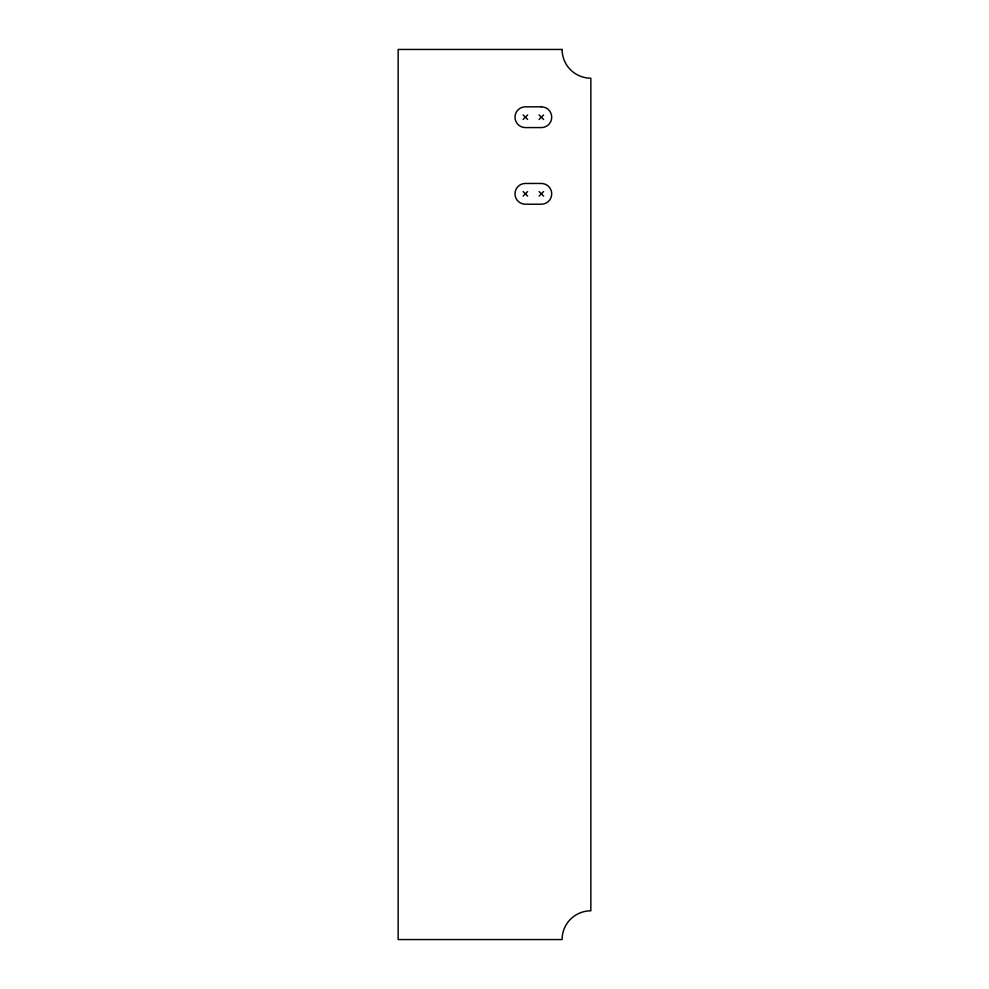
<?xml version="1.0" encoding="UTF-8"?>
<svg xmlns="http://www.w3.org/2000/svg" width="989" height="989" viewBox="0 0 989 989"><rect width="100%" height="100%" fill="white"/><g stroke="black" fill="none" stroke-linecap="round" stroke-linejoin="round"><path stroke-width="1.48" d="M523.119 119.459L527.632 114.947M539.079 119.459L543.604 114.947M523.119 196.094L527.632 191.582M539.079 196.094L543.604 191.582M539.079 114.947L543.604 119.459M523.119 114.947L527.632 119.459M539.079 191.582L543.604 196.094M523.119 191.582L527.632 196.094M562.098 49.45L398.159 49.45L398.159 939.55L562.098 939.55A28.743 28.743 0 0 1 590.841 910.807L590.841 78.193A28.743 28.743 0 0 1 562.098 49.45M541.342 106.824L525.382 106.824A10.372 10.372 0 0 0 514.997 117.209A10.372 10.372 0 0 0 525.382 127.581L541.342 127.581A10.372 10.372 0 0 0 551.714 117.209A10.372 10.372 0 0 0 541.342 106.824M541.342 183.46L525.382 183.46A10.372 10.372 0 0 0 514.997 193.844A10.372 10.372 0 0 0 525.382 204.216L541.342 204.216A10.372 10.372 0 0 0 551.714 193.844A10.372 10.372 0 0 0 541.342 183.46"/></g></svg>
